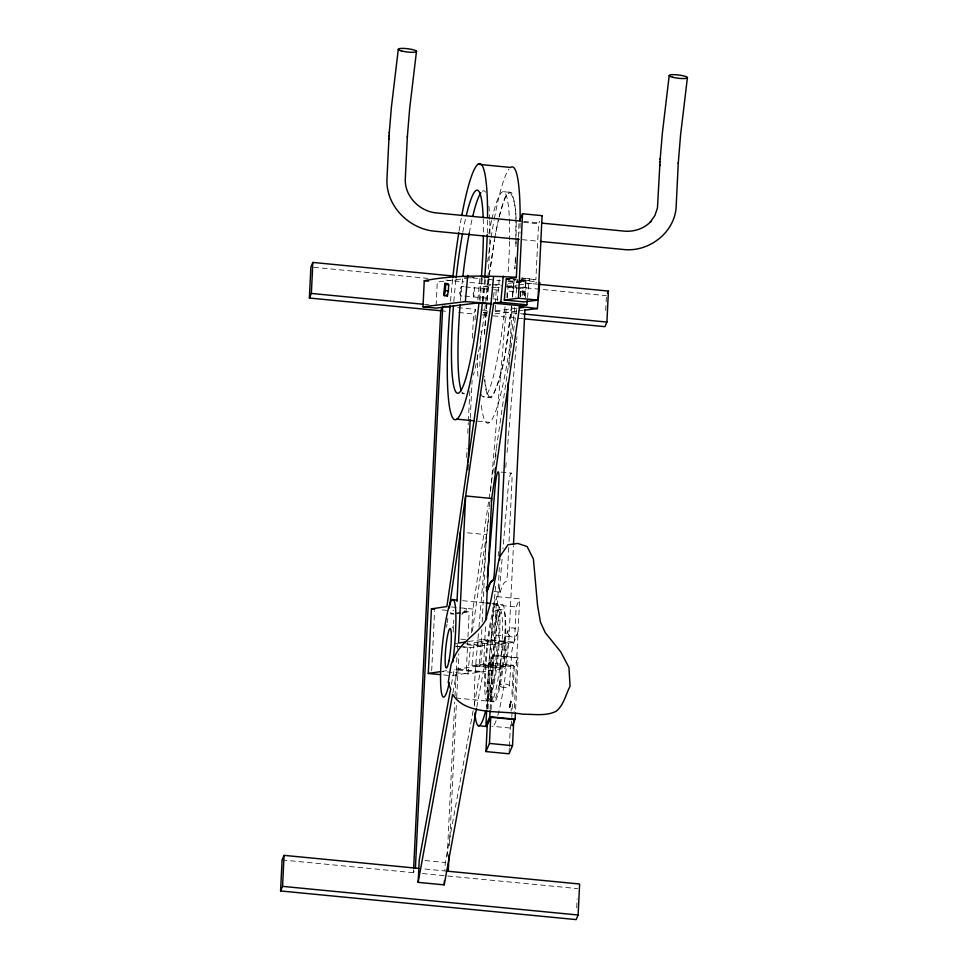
<?xml version="1.0" encoding="UTF-8"?>
<svg xmlns="http://www.w3.org/2000/svg" width="968" height="968" viewBox="0 0 968 968"><rect width="100%" height="100%" fill="white"/><g stroke="black" fill="none" stroke-linecap="round" stroke-linejoin="round"><path stroke-width="0.73" stroke-dasharray="4.84 3.63" d="M515.932 246.719L515.956 240.911M515.968 239.459C515.061 223.947 518.473 206.184 510.209 192.354L503.699 191.724M484.29 334.081L488.828 277.792M516.017 243.742C516.029 226.778 517.469 209.1 511.854 192.826L508.563 191.882L504.691 197.956L498.98 217.207M436.144 305.525L437.282 281.99L468.282 278.167M413.59 869.663L413.445 872.688L415.417 868.09M431.68 670.764L434.608 610.675M454.065 614.172L450.798 613.845L450.943 610.747L453.75 610.324M453.193 632.165L453.774 620.161M473.11 710.778L445.28 862.512L444.869 870.946L421.709 868.695M447.24 856.232L454.718 702.151M455.008 696.113L456.92 656.836M457.283 649.286L457.501 644.749M466.6 457.44L467.048 448.378M467.774 433.277L468.294 422.701M468.367 421.189L469.831 390.987M472.396 338.11L473.57 313.947L475.554 309.349L454.657 307.316M449.503 845.596L456.4 703.603M456.702 697.553L458.82 653.751M470.266 418.103L472.106 380.339M475.034 319.924L475.554 309.349M482.548 301.157L483.262 286.455L493.595 285.173M467.822 639.836L466.189 673.389L451.076 675.664M467.967 636.896L469.178 611.897L465.898 611.582L454.912 613.228M484.46 334.178L489.179 276.606M495.434 305.368L495.023 313.826L516.924 311.115M495.507 303.892L496.294 287.714L499.294 287.339M481.834 629.515L481.036 646.08L466.552 644.676M482.197 621.988L486.444 534.651L466.177 532.69M476.776 707.172L483.298 671.635L485.585 624.541M495.725 459.437L496.221 449.225M486.71 709.169L488.901 664.181L492.76 655.227L518.134 657.683L515.508 711.674M488.029 708.915L490.256 663.044L513.318 665.27L511.806 696.464M513.318 665.27L495.035 668.017L471.973 665.778L474.139 642.534L491.381 639.957L493.087 604.734L496.596 596.603L519.659 598.841L514.165 712.012M490.135 709.217L492.76 655.227M491.091 709.774L496.596 596.603M486.735 706.483A71.68 8.906 -84.5 0 0 496.015 635.214L499.306 567.502M509.035 367.368L511.951 307.171M512.459 296.644L512.979 286.104L516.888 286.492M515.424 257.052L514.855 268.862L515.581 258.65M518.316 237.003L519.042 221.914M499.597 685.743L500.613 664.919M520.481 296.644L520.724 291.731L520.01 290.642L523.047 290.932L523.749 292.021L523.519 296.934M508.744 547.452L507.498 572.887A6.595 0.823 -84.5 0 1 505.889 581.744A71.789 8.918 -84.5 0 0 500.504 591.23A5.989 0.738 -84.5 0 1 499.597 591.98A5.989 0.738 -84.5 0 1 499.766 586.051L502.331 556.116M509.035 541.463L511.939 481.616A13.189 1.633 -84.5 0 0 510.826 473.4A13.189 1.633 -84.5 0 0 508.212 487.255L502.973 548.626M497.842 715.267A71.68 8.906 -84.5 0 0 509.047 636.472L513.427 546.194M525.479 297.902L525.999 287.375L520.784 286.867M509.422 685.755L511.89 650.811L513.657 642.704L517.299 634.1M509.095 752.342L509.301 747.986M509.374 746.534L510.584 721.705M511.08 711.311L511.225 708.346M474.139 642.534L497.201 644.773L514.444 642.183L516.15 606.972L519.659 598.841M512.447 704.135L511.286 728.13L491.889 726.254M512.81 696.633L514.274 666.637L518.134 657.683M508.248 280.72L518.763 281.736L535.873 279.619L538.583 223.802L539.66 221.297M576.71 907.79L577.134 898.933M605.714 310.438L606.367 297.152M500.734 662.753L501.823 651.912M500.589 665.343L500.759 662.451M471.525 632.757L472.953 609.066L488.828 500.008M514.226 279.123L512.641 296.97M520.324 296.353L520.348 292.614M512.604 296.982L514.093 279.207M474.477 706.156A71.68 8.906 -84.5 0 1 475.748 664.726L478.446 633.145M478.966 627.131L489.13 508.345M489.264 506.845L489.905 499.319M490.546 491.804L506.385 306.856M507.159 297.841L508.055 287.314L512.979 286.104M487.557 708.891A71.68 8.906 -84.5 0 1 488.767 665.984L495.592 586.293M498.169 556.225L498.544 551.712M505.756 467.508L506.397 459.994M507.05 452.467L516.573 341.208M516.706 339.695L516.96 336.695M520.433 296.099L521.074 288.573L525.999 287.375M467.931 673.934L470.375 647.677L507.595 642.099L505.163 668.356L467.931 673.934L442.969 671.514M451.415 684.449L454.149 669.578L479.099 665.827L481.544 639.57L507.595 642.099M495.035 668.017L497.201 644.773M477.902 300.044L479.946 278.155M497.262 300.854L499.222 279.849M524.402 295.869L525.806 280.865L513.778 279.704M524.692 295.748L526.06 281.156L518.824 280.236M527.536 297.527L529.314 278.554L522.067 277.852M511.733 305.961C506.796 336.646 506.506 370.103 491.393 397.872L488.102 396.928L485.621 389.027L484.266 376.141M489.36 275.142L495.144 236.071M511.636 305.803C507.595 335.739 505.356 366.811 493.329 394.835L489.748 397.4L483.238 396.771M489.203 274.912L494.273 240.5M507.026 297.43L507.063 290.957L517.202 291.937M502.114 649.867L504.28 639.533L507.982 630.797M501.775 652.275L502.186 649.346M446.538 627.228L446.974 624.263M447.192 622.775L447.833 618.31M489.034 498.653L516.888 307.509M472.372 631.245L488.755 518.727M465.898 611.582L466.419 608.424L462.196 609.066M494.769 237.644L498.375 219.845L495.434 234.595M493.632 297.164L494.176 290.702M452.903 692.798L457.247 669.106L483.298 671.635M474.199 704.825L480.201 672.095L454.149 669.578M523.047 290.932L522.042 296.002L520.022 295.797M499.137 217.013L502.586 204.284L506.627 194.919L510.209 192.354M490.207 663.915L493.716 655.784L516.779 658.022M464.023 286.782C459.122 284.035 457.525 297.829 463.261 295.93M460.332 295.639L461.24 286.54M452.153 627.893L453.931 625.461M461.954 614.511L466.419 608.424M514.565 287.944L517.021 287.339M450.798 613.845L453.544 613.434M456.811 613.748L460.937 613.131M462.305 612.925L469.178 611.897M468.585 641.518L481.544 639.57M471.973 665.778L490.256 663.044M441.88 671.417L447.337 670.594M469.758 277.985L474.175 277.429M520.953 279.595L529.314 278.554M495.071 284.991L500.976 284.265M508.345 283.346L520.155 281.882M521.631 281.7L526.06 281.156M506.796 286.419L517.299 285.112M518.8 284.931L536.804 282.704M483.48 312.374L487.945 311.829M495.374 310.909L517.662 308.151M518.376 310.934L522.756 310.389M523.749 221.394L540.192 222.979M523.555 222.35L538.583 223.802M522.188 239.677L538.74 241.274M520.844 278.167L535.873 279.619M464.386 277.114L482.391 278.857M488.392 279.437L500.396 280.611M507.897 281.337L537.905 284.241M313.886 267.325L427.904 278.373M445.909 280.115L463.914 281.857M469.916 282.438L490.909 284.471M492.409 284.616L501.412 285.499M507.413 286.08L516.416 286.952M517.916 287.097L606.428 295.676M508.055 287.314L521.074 288.573M483.262 286.455L496.294 287.714M520.724 291.731L523.749 292.021M465.499 286.927L489.336 289.238M493.849 289.674L499.73 290.243M464.737 296.063L490.086 298.519M493.087 298.822L500.432 299.523M424.565 304.4L428.909 304.823M482.124 309.978L487.908 310.546M495.144 311.248L518.993 313.559M520.481 313.705L523.458 313.995M483.443 312.7L487.787 313.124M440.73 310.764L448.196 311.49M458.651 312.495L473.57 313.947M482.524 314.818L487.001 315.241M492.978 315.822L522.829 318.714M461.591 393.056L464.192 393.298M477.514 421.153L489.36 422.302M501.109 472.106L511.237 473.086M500.396 591.218L500.504 591.23A6.595 0.823 -84.5 0 1 499.766 586.051M494.237 591.533L500.032 592.101M462.571 600.68L484.605 602.822M491.938 603.524L501.557 604.456M493.087 604.734L516.15 606.972M499.863 609.477A46.137 5.723 -84.5 0 1 497.963 679.342A46.137 5.723 -84.5 0 1 488.187 677.37A46.137 5.723 -84.5 0 1 499.863 609.477L503.118 609.792A46.137 5.723 -84.5 0 1 501.218 679.657A46.137 5.723 -84.5 0 1 491.441 677.685A46.137 5.723 -84.5 0 1 503.118 609.792M451.403 606.972L472.953 609.066M442.074 609.888L447.99 610.457M496.015 635.214L509.047 636.472M491.381 639.957L514.444 642.183M460.695 639.146L466.394 639.703M465.753 643.732L484.569 645.559M454.972 643.563L457.864 643.841M455.432 646.152L461.446 646.733M462.946 646.878L467.459 647.314M456.134 646.297L458.977 646.576M460.405 646.721L470.375 647.677M488.901 664.181L514.274 666.637M475.748 664.726L488.767 665.984M479.099 665.827L505.163 668.356M443.562 674.938L448.075 675.374M490.812 701.304L494.067 701.631M455.94 698.025L493.45 701.655M425.012 860.552L445.28 862.512M282.087 859.959L416.421 872.979M422.399 873.547L444.784 875.725M447.773 876.016L577.642 888.6M521.014 279.946L536.913 281.966M513.04 279.51L517.384 280.054M489.748 397.4L486.868 392.984L484.702 379.032M496.1 720.664A71.68 8.906 -84.5 0 1 493.789 725.516M488.876 206.232A102.015 12.669 -84.5 0 1 489.735 219.433M489.784 220.873A102.015 12.669 -84.5 0 1 489.869 237.487M489.844 238.902A102.015 12.669 -84.5 0 1 487.872 278.252M487.751 279.716A102.015 12.669 -84.5 0 1 473.425 375.027M464.35 393.891A102.015 12.669 -84.5 0 1 462.268 392.5M460.453 300.612A102.015 12.669 -84.5 0 1 462.644 278.481M469.262 232.986A102.015 12.669 -84.5 0 1 472.493 217.376M482.342 191.265A102.015 12.669 -84.5 0 1 485.573 192.196M483.226 218.804A102.015 12.669 -84.5 0 1 483.395 232.756M481.362 277.622A102.015 12.669 -84.5 0 1 479.172 301.193M453.823 301.447A102.015 12.669 -84.5 0 1 455.964 279.304M462.752 232.356A102.015 12.669 -84.5 0 1 465.656 218.151M520.106 223.281A128.611 15.972 -84.5 0 1 519.925 233.3M517.36 279.619A128.611 15.972 -84.5 0 1 517.118 282.62M516.622 288.391A128.611 15.972 -84.5 0 1 515.799 297.164M514.758 307.388A128.611 15.972 -84.5 0 1 481.12 403.438M479.85 366.473A128.611 15.972 -84.5 0 1 481.144 331.056M483.347 301.351A128.611 15.972 -84.5 0 1 485.525 279.462M487.63 261.856A128.611 15.972 -84.5 0 1 490.909 238.769M491.151 237.269A128.611 15.972 -84.5 0 1 494.103 220.038M494.358 218.683A128.611 15.972 -84.5 0 1 509.071 168.989M487.545 220.123A128.611 15.972 -84.5 0 1 487.267 233.119M484.544 279.462A128.611 15.972 -84.5 0 1 482.5 301.314M450.519 301.096A128.611 15.972 -84.5 0 1 452.637 279.207M459.062 231.146A128.611 15.972 -84.5 0 1 461.288 218.26M491.865 219.204A103.068 12.802 -84.5 0 1 509.555 239.919M509.531 241.443A103.068 12.802 -84.5 0 1 508.006 274.065M507.208 284.423A103.068 12.802 -84.5 0 1 506.954 287.411M505.042 306.735A103.068 12.802 -84.5 0 1 480.346 392.342M477.914 376.189A103.068 12.802 -84.5 0 1 477.321 354.542M479.995 301.072A103.068 12.802 -84.5 0 1 482.233 278.784M488.901 233.542A103.068 12.802 -84.5 0 1 491.562 220.522M473.231 293.957C474.078 306.033 475.506 274.682 473.231 293.957M482.899 641.227L480.733 664.471L503.808 666.698L505.961 643.454L482.899 641.227M499.258 684.122A49.041 6.086 -84.5 0 0 503.106 604.903A49.041 6.086 -84.5 0 0 490.147 670.146A49.041 6.086 -84.5 0 0 499.258 684.122M494.055 683.614A49.041 6.086 -84.5 0 0 497.903 604.407A49.041 6.086 -84.5 0 0 484.932 669.65A49.041 6.086 -84.5 0 0 494.055 683.614M493.825 679.475A42.519 5.276 -84.5 0 0 497.153 610.808A42.519 5.276 -84.5 0 0 485.912 667.375A42.519 5.276 -84.5 0 0 493.825 679.475M501.424 687.002A4.949 1.779 2.8 0 0 509.398 686.227A4.949 1.779 2.8 0 0 502.707 684.025A4.949 1.779 2.8 0 0 501.424 687.002M508.297 634.342A4.949 4.574 23.3 0 0 516.755 635.165A4.949 4.574 23.3 0 0 512.859 627.845A4.949 4.574 23.3 0 0 508.297 634.342"/><path stroke-width="1.45" d="M445.994 871.055L579.614 884.002L578.114 915.002L576.129 919.6L280.575 890.959L282.087 859.959L284.06 855.361L418.817 868.417M442.219 307.316L440.73 310.764L309.373 298.035L310.885 267.023L312.858 262.437L453.883 276.098M280.575 890.959L282.559 886.361L284.06 855.361M309.373 298.035L311.357 293.437L312.858 262.437M389.1 135.363L386.97 178.911C385.627 205.603 408.883 229.041 434.898 231.219L519.175 239.386M491.925 304.012L477.635 302.96L436.024 308.102L422.992 306.844L424.262 280.732C454.803 274.731 485.609 275.735 516.283 277.296M413.663 868.151L440.73 310.764M415.417 868.09L442.715 306.166M444.348 295.663L445.353 290.594L445.655 284.447L444.941 283.37L447.978 283.66L448.692 284.749L448.39 290.896L447.385 295.954L444.348 295.663L443.646 294.575L444.941 283.37M476.51 708.649L444.191 884.873L418.14 882.356L419.229 859.983L450.326 690.402M440.561 674.648L428.279 673.45L431.425 608.86L446.889 606.537L491.054 303.492L493.511 277.235M457.017 601.394L460.381 532.122M444.191 884.873L444.397 880.698M448.257 871.273L449.067 854.659M467.774 469.468L467.992 464.93M468.137 461.917L470.194 419.616M485.803 620.04L491.708 498.472L465.656 495.943L458.505 643.03L465.705 641.953M495.096 472.324L495.314 468.028M486.638 710.669L485.912 725.673L489.772 716.719L490.062 710.718M485.96 751.567L487.231 725.419L490.728 717.276L513.802 719.514L512.532 745.663L509.023 753.806L485.96 751.567L489.457 743.424L490.728 717.276M499.669 559.976L508.297 382.408M518.231 238.503L516.331 277.731L506.264 278.978L504.304 299.983L523.845 301.871L537.99 300.128L542.092 215.67L522.551 213.771L519.622 220.559M504.304 299.983L518.449 298.229L522.551 213.771M513.5 544.681L524.898 309.941M512.387 725.576L515.145 719.176L515.436 713.174M524.317 318.859L604.927 326.676L606.912 322.078L608.412 291.078L539.406 284.386M660.019 161.62L657.453 208.023L654.888 215.561L650.302 222.108L650.895 221.478C644.083 228.738 633.786 232.078 623.961 231.098L541.693 223.124M407.371 136.367L405.314 178.427C404.213 196.141 419.713 211.738 436.991 212.984L520.748 221.103M678.29 162.624L676.221 205.216C675.809 232.005 648.984 252.733 623.017 249.441L540.253 241.419M388.894 139.235L388.942 138.4M389.245 132.943L391.447 106.807L398.271 49.477M659.813 165.492L659.861 164.657M660.164 159.2L662.366 133.064L669.19 75.734M389.051 136.125L389.281 132.289M407.322 137.129L409.67 108.573L416.494 51.243M659.982 162.382L660.2 158.546M678.253 163.386L680.589 134.83L687.425 77.5M487.388 577.303L495.192 485.996A13.189 1.633 -84.5 0 1 497.794 472.142A13.189 1.633 -84.5 0 1 498.907 480.358L494.479 571.616A6.595 0.823 -84.5 0 1 492.857 580.485L490.316 582.881L487.303 590.649A5.989 0.738 -84.5 0 1 486.517 590.069M422.992 306.844L465.33 301.605L467.774 275.348M449.346 607.916L493.728 303.166L500.807 302.294L503.251 276.037M493.728 303.166L519.78 305.694L526.858 304.811L527.27 300.443M524.22 310.208L537.361 308.586L539.805 282.329M491.284 501.363L519.78 305.694M510.088 704.813L510.463 703.784L509.555 707.245L510.233 704.825M448.196 682.621L451.161 664.205L454.173 657.199M418.14 882.356L452.625 694.286M499.27 558.052L490.123 604.395L486.735 616.35M541.814 216.3L542.092 215.67M607.42 293.377L608.412 291.078M486.831 617.729C480.055 633.229 461.869 640.102 454.452 656.776M500.166 556.176L508.019 544.718L517.844 543.435L527.124 546.569L533.404 559.02L537.543 605.242L540.446 622.109L545.274 632.709L560.654 651.73L568.966 667.496L570.055 686.3C565.699 694.613 563.715 705.37 556.08 711.311C545.795 716.417 533.84 714.082 522.805 714.215C501.436 710.173 466.419 715.763 453.012 694.963M428.279 673.45L440.525 671.61M519.15 307.969L523.603 307.413L519.271 306.868M481.507 276.812L488.659 277.332M465.33 301.605L491.054 303.492M478.035 164.294L510.608 167.44A128.611 15.972 -84.5 0 1 520.131 220.547M506.264 278.978L509.277 279.268M424.262 280.732L428.606 281.156M445.655 284.447L448.692 284.749M445.353 290.594L448.39 290.896M518.449 298.229L537.99 300.128M500.807 302.294L526.858 304.811M311.357 293.437L423.113 304.267M444.203 306.312L450.18 306.892M523.458 313.995L606.912 322.078M456.787 419.144L474.55 420.874M492.857 580.485L492.748 580.473A71.789 8.918 -84.5 0 0 487.376 589.96L487.473 589.96A6.595 0.823 -84.5 0 1 486.601 586.91M452.298 599.688L456.702 600.112M486.069 602.955L490.474 603.391M431.425 608.86L434.68 609.174M489.772 716.719L515.145 719.176M478.216 725.661L486.892 726.496M489.457 743.424L512.532 745.663M282.559 886.361L578.114 915.002M519.997 306.384L537.361 308.586M446.671 294.865L447.385 295.954M448.777 684.182L450.87 689.639M485.585 711.178A71.68 8.906 -84.5 0 1 474.877 712.98M486.505 588.241A5.989 0.738 -84.5 0 1 486.553 587.14M449.346 682.5A49.041 6.086 -84.5 0 1 440.73 668.876A49.041 6.086 -84.5 0 1 452.419 599.603A49.041 6.086 -84.5 0 1 452.83 661.882M466.31 215.38A102.015 12.669 -84.5 0 1 483.177 217.389M483.371 235.478A102.015 12.669 -84.5 0 1 481.471 276.158M479.015 302.669A102.015 12.669 -84.5 0 1 457.924 393.25A102.015 12.669 -84.5 0 1 453.46 305.815M456.134 277.84A102.015 12.669 -84.5 0 1 462.498 233.724M461.361 390.661A102.015 12.669 -84.5 0 1 460.09 304.981M462.97 275.577A102.015 12.669 -84.5 0 1 469.262 232.986M472.82 216.009A102.015 12.669 -84.5 0 1 480.878 192.838M461.784 215.537A128.611 15.972 -84.5 0 1 487.569 217.389M487.219 234.619A128.611 15.972 -84.5 0 1 484.678 277.961M482.342 302.778A128.611 15.972 -84.5 0 1 455.371 419.725A128.611 15.972 -84.5 0 1 450.144 305.477M452.794 277.755A128.611 15.972 -84.5 0 1 458.82 232.623M510.705 701.437L510.693 702.659L510.705 701.437M448.958 660.817A19.784 2.456 -84.5 0 0 450.507 628.861A19.784 2.456 -84.5 0 0 445.28 655.179A19.784 2.456 -84.5 0 0 448.958 660.817M672.542 77.222A9.232 1.633 6.8 0 0 687.353 77.912A9.232 1.633 6.8 0 0 675.011 74.693A9.232 1.633 6.8 0 0 672.542 77.222M401.623 50.965A9.232 1.633 6.8 0 0 416.434 51.667A9.232 1.633 6.8 0 0 404.092 48.436A9.232 1.633 6.8 0 0 401.623 50.965"/></g></svg>
